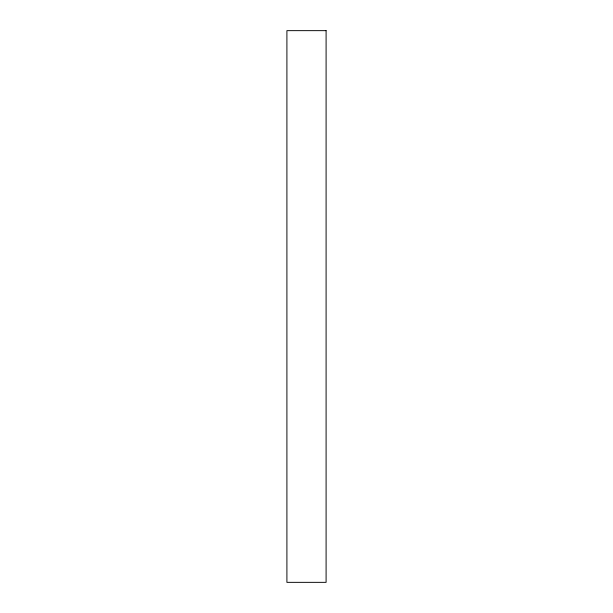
<?xml version="1.0" encoding="UTF-8"?>
<svg xmlns="http://www.w3.org/2000/svg" width="613" height="613" viewBox="0 0 613 613"><rect width="100%" height="100%" fill="white"/><g stroke="black" fill="none" stroke-linecap="round" stroke-linejoin="round"><path stroke-width="0.92" d="M326.093 30.65L286.907 30.65L286.907 582.35L326.093 582.35L326.093 30.65"/></g></svg>
